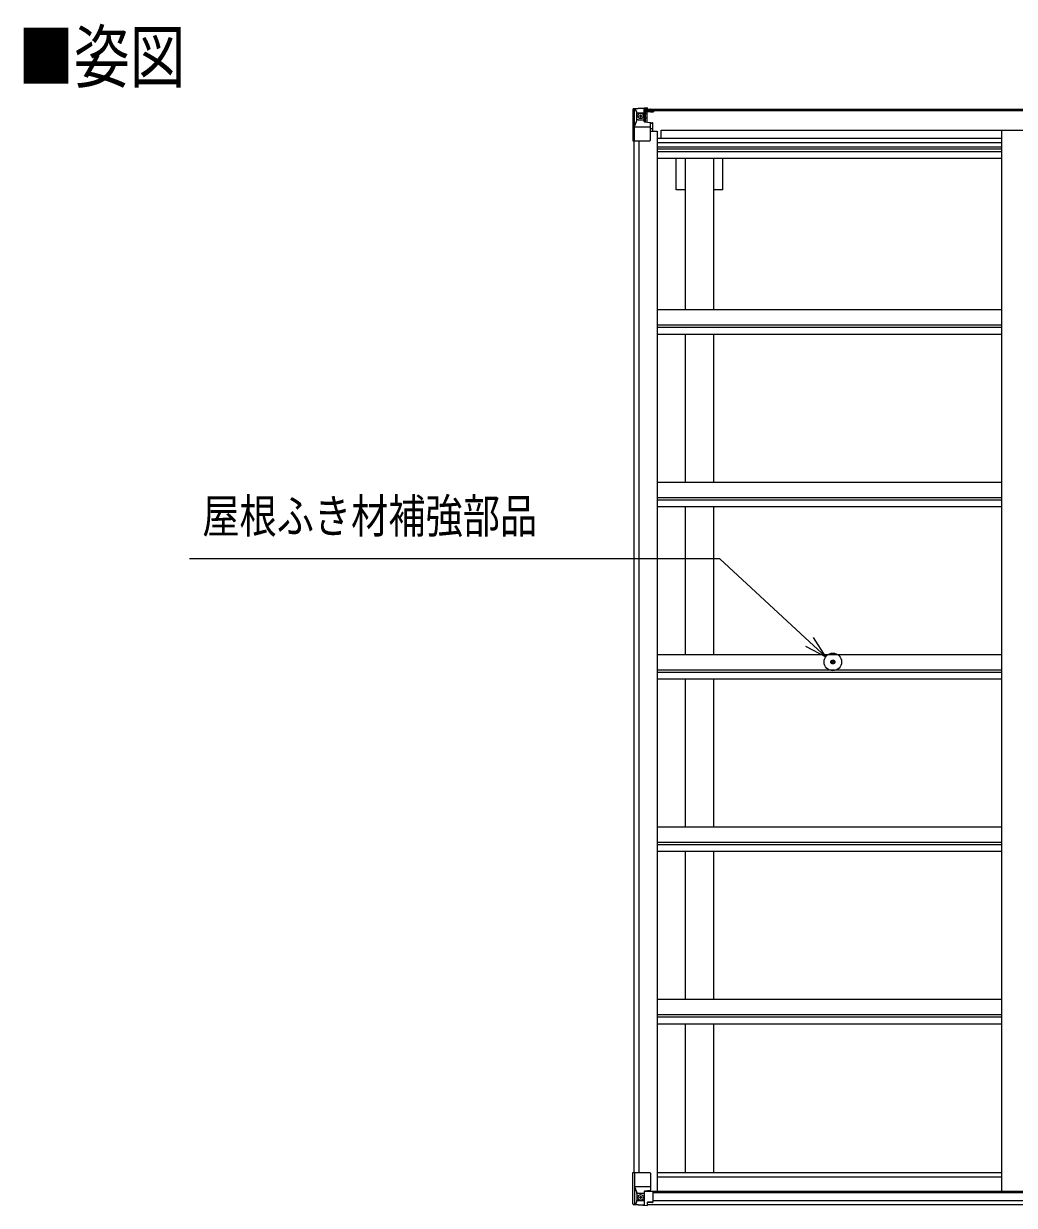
# Model space of a CAD drawing. Units: millimetres, scale not verified. Extents: x -10512 to 10512, y -7425 to 7425.
# Drawn here: x -3168 to -1251, y -167 to 2119 of the extents above; entities that cross this region are included whole.
import ezdxf
from ezdxf.enums import TextEntityAlignment as Align

# ---------------------------------------------------------------- set-up
doc = ezdxf.new("R2010")
doc.units = ezdxf.units.MM
doc.header["$LTSCALE"] = 30
for name, color, linetype in [('0-2_USER1', 3, 'Continuous'), ('0-4_YKK_13', 4, 'Continuous'), ('0-5_YKK_A1', 4, 'Continuous'), ('0-6_YKK_D', 6, 'Continuous')]:
    doc.layers.add(name, color=color, linetype=linetype)
doc.styles.add('ＭＳ ゴシック', font='')
doc.styles.get('ＭＳ ゴシック').set_extended_font_data('MS Gothic')

msp = doc.modelspace()

# ---------------------------------------------------------------- linework, layer by layer
at = {"layer": '0-4_YKK_13'}
for p, q in [((-1989.33, 1953.44), (-1989.33, 1953.4)), ((-1988.39, 1954.44), (-1988.39, 1954.44)), ((-1988.39, 1954.4), (-1988.39, 1954.44)), ((-1979.42, 1954.83), (-1987.34, 1954.36)), ((-1986.48, 1953.39), (-1986.49, 1953.32)), ((-1986.49, 1892.73), (-1986.49, 1953.32)), ((-1982.52, 1949.94), (-1985.25, 1953.61)), ((-1981.66, 1946.43), (-1979.33, 1946.49)), ((-1981.66, 1932.96), (-1981.66, 1946.43)), ((-1967.33, 1955.62), (-1979.33, 1954.83)), ((-1979.33, 1946.49), (-1967.33, 1946.49)), ((-1968.33, 1946.49), (-1967.33, 1946.49)), ((-1960.83, 1956.13), (-1967.33, 1955.73)), ((-1967.33, 1929.64), (-1967.33, 1955.73)), ((-1967.33, 1954.85), (-1960.83, 1955.25)), ((-1965.83, 1950.03), (-1967.33, 1950.03)), ((-1965.83, 1946.49), (-1967.33, 1946.49)), ((-1960.83, 1954.32), (-1965.83, 1954.23)), ((-1965.33, 1949.67), (-1965.83, 1949.67)), ((-1961.83, 1944.74), (-1965.83, 1944.74)), ((-1965.72, 1948.36), (-1961.83, 1948.36)), ((-1965.33, 1950.69), (-1965.33, 1948.74)), ((-1957.33, 1950.69), (-1965.33, 1950.69)), ((-1957.33, 1950.67), (-1965.33, 1950.67)), ((-1955.33, 1948.82), (-1965.33, 1948.74)), ((-1965.33, 1948.57), (-1965.33, 1948.74)), ((-1965.33, 1948.74), (-1965.33, 1948.74)), ((-1961.83, 1928.63), (-1961.83, 1948.6)), ((-1960.83, 1955.25), (-1960.83, 1956.13)), ((-1960.83, 1954.73), (-1960.83, 1955.25)), ((-1960.83, 1954.73), (-1960.83, 1954.32)), ((-1960.83, 1954.32), (-1960.83, 1953.5)), ((-1955.83, 1953.93), (-1955.83, 1953.5)), ((-1955.53, 1953.93), (-1955.83, 1953.93)), ((-1955.53, 1953.93), (-1953.84, 1953.5)), ((-1955.33, 1950.43), (-1950.33, 1950.43)), ((-1955.33, 1948.82), (-1955.33, 1950.43)), ((-1950.33, 1951.36), (-1950.33, 1950.43)), ((-1950.33, 1950.43), (-1949.33, 1950.43)), ((-1949.33, 1950.43), (-1949.33, 1951.36)), ((-1949.33, 1950.43), (-1949.33, 1948.87)), ((-1949.33, 1948.75), (-1949.33, 1948.87)), ((-1985.94, 1919.61), (-1981.8, 1931.7)), ((-1979.33, 1932.93), (-1981.66, 1932.96)), ((-1979.33, 1932.93), (-1967.33, 1932.93)), ((-1979.33, 1932.93), (-1979.33, 1932.93)), ((-1973.85, 1939.29), (-1973.85, 1938.33)), ((-1965.83, 1932.93), (-1967.33, 1932.93)), ((-1966.5, 1929.38), (-1956.16, 1927.72)), ((-1966.5, 1928.74), (-1966.5, 1929.38)), ((-1956.16, 1927.09), (-1966.5, 1928.74)), ((-1961.83, 1936.53), (-1965.83, 1936.53)), ((-1956.16, 1927.72), (-1956.16, 1927.09)), ((-1955.88, 1927.65), (-1951.83, 1927.61)), ((-1955.33, 1893.73), (-1955.33, 1926.83)), ((-1950.83, 1927.6), (-1951.83, 1927.61)), ((-1951.83, 1925.88), (-1950.83, 1925.88)), ((-1950.83, 1911.39), (-1950.83, 1927.6)), ((-1985.94, 1919.61), (-1979.33, 1919.4)), ((-1979.33, 1919.4), (-1955.33, 1919.4)), ((-1950.83, 1915.73), (-1955.33, 1915.73)), ((-1986.49, 1892.73), (-1956.33, 1892.73)), ((-1604.75, 885.07), (-1603.64, 885.09)), ((-1604.75, 884.07), (-1603.64, 884.05)), ((-1603.64, 885.09), (-1603.13, 885.19)), ((-1603.64, 884.05), (-1603.13, 883.95)), ((-1603.03, 885.71), (-1603.13, 885.19)), ((-1603.03, 883.44), (-1603.13, 883.95)), ((-1603.01, 886.82), (-1603.03, 885.71)), ((-1603.01, 882.33), (-1603.03, 883.44)), ((-1602.01, 886.82), (-1601.99, 885.71)), ((-1602.01, 882.33), (-1601.99, 883.44)), ((-1601.99, 885.71), (-1601.89, 885.19)), ((-1601.99, 883.44), (-1601.89, 883.95)), ((-1601.37, 885.09), (-1601.89, 885.19)), ((-1601.37, 884.05), (-1601.89, 883.95)), ((-1600.26, 885.07), (-1601.37, 885.09)), ((-1600.26, 884.07), (-1601.37, 884.05)), ((-1989.33, -103.24), (-1956.33, -103.24)), ((-1989.33, -163.95), (-1989.33, -103.24)), ((-1986.49, -103.24), (-1986.49, -163.83)), ((-1955.33, -104.24), (-1955.33, -137.34)), ((-1985.94, -130.13), (-1979.33, -129.91)), ((-1985.94, -130.13), (-1981.8, -142.21)), ((-1979.33, -129.91), (-1955.33, -129.91)), ((-1979.33, -143.44), (-1981.66, -143.48)), ((-1981.66, -143.48), (-1981.66, -156.95)), ((-1981.66, -156.95), (-1979.33, -157.01)), ((-1979.33, -143.44), (-1979.33, -143.44)), ((-1967.33, -143.44), (-1979.33, -143.44)), ((-1979.33, -157), (-1967.33, -157)), ((-1974.81, -149.8), (-1974.81, -148.84)), ((-1967.33, -139.46), (-1960.83, -139.46)), ((-1967.33, -139.46), (-1967.33, -166.24)), ((-1956.16, -137.6), (-1966.5, -139.25)), ((-1966.5, -139.25), (-1966.5, -139.46)), ((-1963.81, -139.46), (-1956.16, -138.24)), ((-1960.83, -139.46), (-1951.83, -139.49)), ((-1956.16, -138.24), (-1956.16, -137.6)), ((-1950.83, -140.4), (-1950.83, -160.55)), ((-1988.39, -164.91), (-1988.39, -164.96)), ((-1979.42, -165.34), (-1987.34, -164.87)), ((-1986.48, -163.9), (-1986.49, -163.83)), ((-1982.52, -160.45), (-1985.25, -164.12)), ((-1967.33, -166.13), (-1979.33, -165.35)), ((-1960.83, -166.64), (-1960.83, -160.7)), ((-1951.83, -161.27), (-1960.83, -161.32))]:
    msp.add_line(p, q, dxfattribs=at)
for points in [[(-1989.33, 1953.4), (-1989.33, 1892.73), (-1986.49, 1892.73)], [(-1988.39, 1954.44), (-1979.33, 1955), (-1967.33, 1955.73)], [(-1974.81, 1942.17), (-1974.81, 1943.13), (-1973.85, 1943.13), (-1973.85, 1942.17)], [(-1960.83, 1954.73), (-1965.83, 1954.73), (-1965.83, 1929.27)], [(-1965.33, 1949.67), (-1957.33, 1949.67), (-1957.33, 1951.36)], [(-1950.33, 1948.7), (-1965.33, 1948.57), (-1965.33, 1948.57)], [(-1955.33, 1948.82), (-1955.33, 1948.81), (-1949.33, 1948.87)], [(-1975.77, 1940.25), (-1976.73, 1940.25), (-1976.73, 1941.21), (-1975.77, 1941.21)], [(-1973.85, 1938.33), (-1974.81, 1938.33), (-1974.81, 1939.29)], [(-1972.89, 1941.21), (-1971.93, 1941.21), (-1971.93, 1940.25), (-1972.89, 1940.25)], [(-1951.83, 1927.61), (-1951.83, 1925.88), (-1955.33, 1925.86)], [(-1975.77, -151.72), (-1976.73, -151.72), (-1976.73, -150.76), (-1975.77, -150.76)], [(-1974.81, -148.84), (-1973.85, -148.84), (-1973.85, -149.8)], [(-1973.85, -152.68), (-1973.85, -153.64), (-1974.81, -153.64), (-1974.81, -152.68)], [(-1972.89, -150.76), (-1971.93, -150.76), (-1971.93, -151.72), (-1972.89, -151.72)], [(-1988.39, -164.96), (-1979.33, -165.51), (-1960.83, -166.64)], [(-1950.83, -160.55), (-1950.84, -160.66), (-1960.83, -160.7)]]:
    msp.add_lwpolyline(points, dxfattribs=at)
for centre, radius in [((-1974.33, 1940.73), 5.3), ((-1602.51, 884.57), 17), ((-1602.51, 884.57), 4), ((-1974.33, -151.24), 5.3)]:
    msp.add_circle(centre, radius, dxfattribs=at)
for centre, radius, start, end in [((-1988.33, 1953.45), 1, 93.50017, 180.00079), ((-1988.33, 1953.44), 0.999, 93.4424, 179.95083), ((-1988.33, 1953.4), 0.999, 93.4424, 179.95083), ((-1987.18, 1967.05), 12.7, 269.24466, 275.10311), ((-1985.2, 1953.44), 1.28, 131.17831, 182.45895), ((-1965.33, 1951.19), 0.5, 179.99802, 269.99691), ((-1965.33, 1951.17), 0.5, 180.00109, 270.00109), ((-1965.33, 1948.24), 0.5, 90.52895, 180.04464), ((-1965.32, 1948.06), 0.513, 91.88028, 181.04707), ((-1950.19, 1956.39), 7.69, 268.96999, 276.43426), ((-1975.77, 1942.17), 0.96, 270, 0), ((-1975.77, 1939.29), 0.96, 0, 90), ((-1972.89, 1942.17), 0.96, 180, 270), ((-1972.89, 1939.29), 0.96, 90, 180), ((-1966.39, 1930.31), 0.937, 182.32209, 263.26766), ((-1966.39, 1929.67), 0.937, 182.32209, 263.26766), ((-1956.27, 1926.79), 0.937, 2.32209, 83.26766), ((-1956.27, 1926.16), 0.937, 2.32209, 83.26766), ((-1956.33, 1893.73), 1, 270, 0), ((-1602.51, 884.57), 2.3, 167.44414, 192.55586), ((-1602.51, 884.57), 2.3, 77.44414, 102.55586), ((-1602.51, 884.57), 2.3, 257.44414, 282.55586), ((-1602.51, 884.57), 2.3, 347.44414, 12.55586), ((-1956.33, -104.24), 1, 0, 90), ((-1956.27, -136.67), 0.937, 276.73234, 357.67791), ((-1975.77, -149.8), 0.96, 270, 0), ((-1975.77, -152.68), 0.96, 0, 90), ((-1972.89, -149.8), 0.96, 180, 270), ((-1972.89, -152.68), 0.96, 90, 180), ((-1966.39, -140.19), 0.937, 96.73234, 129.06602), ((-1956.27, -137.3), 0.937, 276.73234, 357.67791), ((-1988.33, -163.91), 0.999, 180.04917, 266.5576), ((-1988.33, -163.95), 0.999, 180.04917, 266.5576), ((-1988.33, -163.96), 1, 179.99921, 266.49983), ((-1987.18, -177.56), 12.7, 84.89689, 90.75534), ((-1985.2, -163.95), 1.28, 177.54105, 228.82169)]:
    msp.add_arc(centre, radius, start, end, dxfattribs=at)
for centre, major_axis, ratio, start_param, end_param in [((-1787.39, 1966.76), (201, 12.36), 0.060933, 3.1373463, 3.1378449), ((-1986.39, 1954.52), (2, 0.12), 0.060933, 3.1378449, 4.2119296), ((-1986.2, 1951.42), (-0.02, 3), 0.466854, 5.5234897, 6.1575023), ((-1984.53, 1946.35), (0.03, 5), 0.573921, 4.7320603, 5.5159136), ((-2061.08, 1946.49), (81.75, 0), 0.061163, 0, 0.0007725), ((-1985.22, 1921.96), (0.85, 2.32), 0.403757, 2.3087461, 3.2744049), ((-1983.07, 1932.98), (0, 3), 0.468246, 4.2703918, 4.7058971), ((-1985.22, -132.47), (0.85, -2.32), 0.403757, 3.0087805, 3.9744392), ((-1984.53, -156.87), (0.03, -5), 0.573921, 0.7672717, 1.551125), ((-1983.07, -143.5), (0, -3), 0.468246, 1.5772882, 2.0127935), ((-2061.08, -157), (81.75, 0), 0.061163, 6.2824128, 6.2831853), ((-1951.83, -140.4), (1, -0.021), 0.906239, 0.0187047, 1.589501), ((-1986.39, -165.03), (2, -0.12), 0.060933, 2.0712557, 3.1453404), ((-1787.39, -177.27), (201, -12.36), 0.060933, 3.1453404, 3.145839), ((-1986.2, -161.94), (-0.02, -3), 0.466854, 0.125683, 0.7596956), ((-1951.83, -160.56), (1, 0.012), 0.707053, 4.7036637, 6.124411)]:
    msp.add_ellipse(centre, major_axis=major_axis, ratio=ratio, start_param=start_param, end_param=end_param, dxfattribs=at)
at = {"layer": '0-5_YKK_A1'}
for p, q in [((-1965.83, 1953.5), (895.17, 1953.5)), ((-1965.83, 1951.36), (895.17, 1951.36)), ((-1955.33, 1911.39), (-1942.33, 1911.39)), ((-1942.33, 1911.39), (-1942.33, -139.26)), ((-1942.33, 1897.7), (-1276.33, 1897.7)), ((-1934.83, 1897.7), (-1934.83, 1913.22)), ((-1934.83, 1913.22), (864.17, 1913.22)), ((-1276.33, 1913.2), (-1276.33, -139.26)), ((-1987.33, 1892.73), (-1987.33, -103.24)), ((-1977.63, 1892.73), (-1977.63, -103.24)), ((-1942.33, 1889.31), (-1276.33, 1889.31)), ((-1942.33, 1881.11), (-1276.33, 1881.11)), ((-1942.33, 1877.18), (-1276.33, 1877.18)), ((-1942.33, 1872.1), (-1276.33, 1872.1)), ((-1942.33, 1859.09), (-1276.33, 1859.09)), ((-1905.53, 1797.5), (-1905.53, 1859.09)), ((-1887.83, 1566.09), (-1887.83, 1859.09)), ((-1832.83, 1566.09), (-1832.83, 1859.09)), ((-1815.13, 1797.5), (-1815.13, 1859.09)), ((-1887.83, 1797.5), (-1905.53, 1797.5)), ((-1815.13, 1797.5), (-1832.83, 1797.5)), ((-1942.3, 1566.09), (-1276.33, 1566.09)), ((-1942.3, 1536.35), (-1276.33, 1536.35)), ((-1942.3, 1531.8), (-1276.33, 1531.8)), ((-1942.3, 1518.79), (-1276.33, 1518.79)), ((-1887.83, 1232.59), (-1887.83, 1518.79)), ((-1832.83, 1232.59), (-1832.83, 1518.79)), ((-1942.33, 1232.59), (-1276.36, 1232.59)), ((-1942.33, 1202.86), (-1276.36, 1202.86)), ((-1942.33, 1198.31), (-1276.36, 1198.31)), ((-1942.33, 1185.3), (-1276.36, 1185.3)), ((-1887.83, 899.09), (-1887.83, 1185.3)), ((-1832.83, 899.09), (-1832.83, 1185.3)), ((-1942.3, 899.09), (-1276.33, 899.09)), ((-1942.3, 869.36), (-1276.33, 869.36)), ((-1942.3, 864.81), (-1276.33, 864.81)), ((-1942.3, 851.8), (-1276.33, 851.8)), ((-1887.83, 565.6), (-1887.83, 851.8)), ((-1832.83, 565.6), (-1832.83, 851.8)), ((-1942.3, 565.6), (-1276.33, 565.6)), ((-1942.3, 535.86), (-1276.33, 535.86)), ((-1942.3, 531.31), (-1276.33, 531.31)), ((-1942.3, 518.3), (-1276.33, 518.3)), ((-1887.83, 232.1), (-1887.83, 518.3)), ((-1832.83, 232.1), (-1832.83, 518.3)), ((-1942.33, 232.1), (-1276.36, 232.1)), ((-1942.33, 202.37), (-1276.36, 202.37)), ((-1942.33, 197.82), (-1276.36, 197.82)), ((-1942.33, 184.81), (-1276.36, 184.81)), ((-1887.83, -103.1), (-1887.83, 184.81)), ((-1832.83, -103.1), (-1832.83, 184.81)), ((-1942.33, -103.1), (-1276.33, -103.1)), ((-1942.33, -111.44), (-1276.33, -111.44)), ((-1962.59, -139.26), (891.93, -139.26)), ((-1950.83, -141.53), (880.17, -141.53)), ((-1950.83, -157.14), (880.17, -157.14)), ((-1960.83, -165.04), (890.17, -165.04))]:
    msp.add_line(p, q, dxfattribs=at)
at = {"layer": '0-6_YKK_D'}
for points in [[(-1616.38, 894.4), (-1647.57, 923.27), (-1821.43, 1084.19), (-2847.4, 1084.19)], [(-1655.31, 914.91), (-1616.38, 894.4), (-1639.84, 931.63)]]:
    msp.add_lwpolyline(points, dxfattribs=at)

# ---------------------------------------------------------------- texts
at = {"layer": '0-2_USER1', "style": 'ＭＳ ゴシック', "width": 0.8}
msp.add_text('■姿図', height=98.97, dxfattribs=at).set_placement((-3178.86, 1976.15), align=Align.BOTTOM_LEFT)
at = {"layer": '0-6_YKK_D', "style": 'ＭＳ ゴシック', "width": 0.8}
msp.add_text('屋根ふき材補強部品', height=65.98, dxfattribs=at).set_placement((-2822.43, 1114.17), align=Align.BOTTOM_LEFT)

doc.saveas('drawing.dxf')
